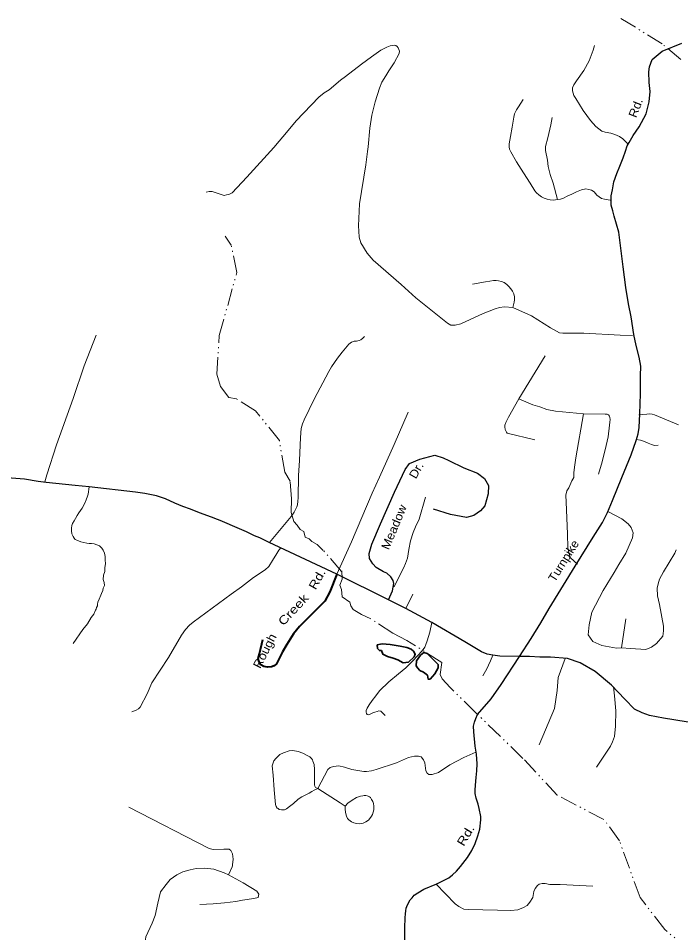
# Model space of a CAD drawing. Extents: x 269605 to 313519, y 160546 to 199228.
# Drawn here: x 279618 to 281176, y 179674 to 181824 of the extents above; entities that cross this region are included whole.
import ezdxf
from ezdxf.enums import TextEntityAlignment as Align

# ---------------------------------------------------------------- set-up
doc = ezdxf.new("R2010")
doc.units = 0
doc.header["$LTSCALE"] = 8
doc.linetypes.add('DASH_DOUBLE_DOT', pattern=[9.2, 5, -1.2, 0.3, -1.2, 0.3, -1.2])
for name, color, linetype, lineweight in [('11', 7, 'Continuous', 40), ('32', 7, 'Continuous', 25), ('35', 7, 'Continuous', 13), ('59', 7, 'DASH_DOUBLE_DOT', 13), ('60', 7, 'Continuous', 40)]:
    doc.layers.add(name, color=color, linetype=linetype, lineweight=lineweight)

msp = doc.modelspace()

# ---------------------------------------------------------------- linework, layer by layer
at = {"layer": '32'}
msp.add_line((280489.441, 180456.177), (280367.562, 180517.25), dxfattribs=at)
for points in [[(280797.086, 180323.648), (280825.034, 180365.46), (280847.454, 180402.854), (280867.032, 180436.326), (280928.162, 180535.857), (280970.137, 180603.829), (280992.144, 180638.192), (281004.032, 180662.358), (281015.878, 180690.161), (281038.268, 180744.385), (281059.748, 180797.571), (281071.879, 180831.005), (281076.7, 180846.911), (281078.422, 180862.286), (281080.291, 180894.071), (281082.162, 180941.05), (281081.845, 180983.466), (281082.279, 181006.453), (281078.905, 181027.726), (281071.886, 181055.101), (281065.902, 181080.57), (281059.651, 181122.4), (281053.556, 181152.529), (281047.691, 181191.115), (281041.152, 181240.194), (281030.875, 181321.059), (281020.186, 181359.234), (281016.628, 181371.308), (281013.113, 181384.757), (281012.765, 181396.437), (281012.6, 181406.887), (281015.829, 181420.81), (281018.719, 181439.445), (281026.193, 181459.077), (281033.199, 181476.839), (281040.672, 181496.471), (281046.291, 181512.085), (281050.481, 181524.049), (281055.152, 181531.995), (281064.495, 181548.355), (281078.975, 181568.922), (281095.426, 181599.41), (281102.499, 181627.64), (281104.176, 181652.495), (281102.516, 181673.249), (281101.782, 181698.421), (281102.716, 181710.574), (281109.255, 181727.401), (281133.1, 181746.895), (281179.321, 181766.198)], [(280489.441, 180456.177), (280498.395, 180477.68), (280501.977, 180494.703), (280499.682, 180502.131), (280494.689, 180510.34), (280485.416, 180518.906), (280477.214, 180522.475), (280460.451, 180532.469), (280451.892, 180541.035), (280444.76, 180553.883), (280443.69, 180565.662), (280450.043, 180587.884), (280470.638, 180635.37), (280503.32, 180709.735), (280528.392, 180763.493), (280538.241, 180776.933), (280562.417, 180787.685), (280598.234, 180796.644), (280617.933, 180790.372), (280631.364, 180784.101), (280666.285, 180767.077), (280698.52, 180754.534), (280714.638, 180741.99), (280724.488, 180725.863), (280723.592, 180706.151), (280715.533, 180677.481), (280705.684, 180665.833), (280689.566, 180655.082), (280672.554, 180650.602), (280635.204, 180657.031), (280594.547, 180669.881)], [(280367.562, 180517.25), (280208.396, 180591.505), (280186.416, 180602.782), (280174.206, 180607.428), (280155.114, 180616.425), (280133.161, 180625.773), (280122.417, 180630.447), (280109.339, 180636.056), (280092.99, 180643.068), (280086.918, 180645.405), (280072.905, 180651.014), (280044.515, 180661.182), (280023.495, 180669.595), (280005.722, 180676.012), (279986.571, 180683.598), (279964.64, 180693.901), (279943.154, 180700.913), (279915.595, 180706.989), (279893.816, 180709.714), (279784.781, 180722.297), (279752.182, 180725.416), (279683.506, 180732.344), (279665.45, 180734.707), (279633.153, 180740.157), (279582.326, 180744.685)], [(280797.086, 180323.648), (280750.96, 180323.898), (280734.156, 180326.125), (280721.15, 180328.844), (280707.777, 180334.521), (280668.872, 180358.04), (280591.188, 180403.485), (280530.25, 180436.188), (280489.441, 180456.177)], [(280698.812, 180186.964), (280730.451, 180223.758), (280753.938, 180257.133), (280797.086, 180323.648)], [(281239.39, 180164.079), (281189.026, 180169.565), (281135.92, 180178.541), (281102.759, 180184.774), (281085.556, 180190.758), (281067.355, 180199.484), (281045.29, 180222.921), (281013.625, 180256.081), (280974.855, 180287.995), (280939.7, 180308.439), (280909.781, 180318.662), (280870.013, 180321.903), (280845.206, 180321.903), (280821.021, 180323.149), (280797.086, 180323.648)], [(280527.391, 179654.302), (280527.803, 179685.247), (280528.298, 179708.981), (280528.71, 179717.964), (280529.616, 179725.381), (280531.017, 179731.355), (280533.655, 179739.432), (280540.083, 179751.01), (280544.45, 179755.79), (280549.746, 179761.898), (280557.718, 179767.78), (280572.058, 179776.104), (280602.768, 179788.832), (280631.261, 179802.829), (280639.552, 179809.398), (280648.947, 179818.628), (280658.424, 179829.218), (280674.863, 179850.287), (280684.795, 179867.209), (280692.789, 179883.814), (280699.011, 179901.366), (280703.997, 179917.191), (280706.304, 179938.782), (280706.057, 179947.27), (280702.596, 179965.607), (280699.629, 179975.785), (280695.426, 179989.877), (280693.283, 180000.714), (280692.706, 180008.996), (280693.448, 180020.78), (280695.508, 180038.87), (280697.074, 180054.239), (280697.512, 180070.927), (280695.964, 180093.467), (280692.954, 180112.547), (280689.74, 180146.333), (280689.41, 180159.189), (280691.306, 180169.037), (280694.355, 180177.525), (280698.812, 180186.964)]]:
    msp.add_lwpolyline(points, dxfattribs=at)
at = {"layer": '32', "lineweight": 40}
msp.add_lwpolyline([(280367.562, 180517.25), (280351.098, 180475.505), (280339.601, 180453.127), (280303.128, 180417.443), (280279.623, 180393.925), (280265.642, 180376.286), (280250.242, 180351.551), (280240.111, 180334.52), (280225.522, 180305.73), (280220.051, 180301.472), (280213.567, 180299.04), (280204.651, 180298.229), (280195.736, 180299.445), (280188.846, 180303.905), (280184.794, 180310.799), (280182.362, 180318.503), (280186.01, 180329.452), (280193.304, 180363.107)], dxfattribs=at)
at = {"layer": '35'}
for p, q in [((280795.344, 180929.016), (280857.906, 181030.375)), ((280530.25, 180436.188), (280546.344, 180470.078)), ((281037.094, 180343.485), (281047.375, 180412.031))]:
    msp.add_line(p, q, dxfattribs=at)
for points in [[(280781.219, 181144.547), (280761.812, 181145.766), (280749.906, 181143.875), (280739.75, 181140.719), (280711.875, 181130.188), (280658.969, 181105.781), (280646.062, 181102.438), (280636.031, 181102.922), (280627.812, 181106.985), (280553.75, 181166.985), (280518.875, 181198.078), (280453.344, 181255.453), (280439, 181271.719), (280423.719, 181296.578), (280420.344, 181309.969), (280418.938, 181323.375), (280418.438, 181336.266), (280420.812, 181387.906), (280435.594, 181479.547), (280439.969, 181510.828), (280441.375, 181522.281), (280445.219, 181566.281), (280449.531, 181596.406), (280457.656, 181627.953), (280468.156, 181660), (280473.438, 181673.875), (280482.5, 181688.688), (280490.156, 181701.125), (280502.625, 181719.688), (280514.438, 181741.281), (280514.75, 181746.797), (280513.438, 181750.703), (280511.438, 181754.891), (280509.625, 181757.703), (280506.625, 181760.516), (280502.438, 181761.5), (280498.219, 181760.703), (280493.031, 181759.312), (280485.438, 181756.297), (280471, 181749.094), (280448.781, 181733.5), (280425.562, 181716.328), (280388.25, 181687.219), (280376, 181678.86), (280349.688, 181655.938), (280338.031, 181648.922), (280325.125, 181639.25), (280272, 181582.906), (280253.031, 181560.344), (280219.5, 181520.86), (280155.781, 181450.547), (280121.312, 181413.844), (280113.906, 181410.297), (280108.094, 181409.016), (280102.312, 181407.719), (280073.969, 181417.375), (280067.188, 181417.235), (280060.219, 181415.094)], [(281052.656, 181528.062), (281040.625, 181541.031), (281032.281, 181546.266), (281021.5, 181550.906), (281012.25, 181553.985), (280998.656, 181556.469), (280991.25, 181559.25), (280983.531, 181564.172), (280976.438, 181570.047), (280964.062, 181583.625), (280946.656, 181607.25), (280929.812, 181635.781), (280925.188, 181642.875), (280921.688, 181653.766), (280922.125, 181661.094), (280924.906, 181667.891), (280931.156, 181677.031), (280948.406, 181702), (280961.312, 181724.406), (280970.781, 181749.391), (280973.625, 181760.219)], [(280886.969, 181397.891), (280876.969, 181396.953), (280869.406, 181397.641), (280862.188, 181399.203), (280855.125, 181401.438), (280848.906, 181404.781), (280842.75, 181409.172), (280837.406, 181413.985), (280833.406, 181418.562), (280822.125, 181436.844), (280807, 181460.922), (280789.812, 181486.875), (280776.75, 181509.922), (280773.625, 181516.969), (280772.938, 181521.953), (280773.281, 181529.344), (280776.406, 181546.703), (280780.344, 181568.375), (280784.125, 181591.938), (280785.844, 181600.016), (280787.906, 181604.469), (280790.375, 181609.188), (280794.594, 181615.844), (280805.781, 181633.547)], [(280886.969, 181397.891), (280876.469, 181436.656), (280869.594, 181457.344), (280864.406, 181475.422), (280862.688, 181490.953), (280858.375, 181513.328), (280858.375, 181522.828), (280863.531, 181543.485), (280870.625, 181573.891), (280873.844, 181590.969)], [(281010.375, 181396.781), (280997.062, 181398.766), (280990.188, 181400.485), (280979, 181408.235), (280972.906, 181415.875), (280966.375, 181420.188), (280960.031, 181422.031), (280953.156, 181422.891), (280942.812, 181421.172), (280931.625, 181415.985), (280920.406, 181410.828), (280909.219, 181405.672), (280900.594, 181401.36), (280893.656, 181399.203), (280886.969, 181397.891)], [(280781.219, 181144.547), (280784.281, 181156.781), (280785.375, 181162.36), (280785.375, 181169.438), (280783.531, 181176.516), (280780.562, 181182.469), (280776.844, 181188.062), (280772.344, 181193.641), (280767.406, 181198.297), (280761.469, 181202.812), (280755.031, 181205.422), (280747.656, 181206.985), (280742.094, 181207.578), (280736.156, 181207.578), (280727.812, 181206.375), (280717.469, 181204.5), (280686.812, 181199.25)], [(281063.344, 181078.047), (281033.75, 181078.735), (280948.844, 181083.485), (280899.156, 181083.516), (280891.562, 181084.922), (280884.531, 181088.344), (280870.25, 181096.094), (280825.219, 181124.297), (280781.219, 181144.547)], [(279680.469, 180734.016), (279685.344, 180750.953), (279708.062, 180820.828), (279747.469, 180929.953), (279773.625, 181006.703), (279801.156, 181078.75)], [(280209.188, 180591.281), (280259.781, 180652.828), (280267.031, 180663), (280271.125, 180670.453), (280273.094, 180675.531), (280274.656, 180680.235), (280276.031, 180688.656), (280276.625, 180696.703), (280277.594, 180749.188), (280279.75, 180784.641), (280281.719, 180838.297), (280283.5, 180859.594), (280286.625, 180870.516), (280290.375, 180879.75), (280314.438, 180928.188), (280348.438, 180993.703), (280354.906, 181004.391), (280368.875, 181025.156), (280379.844, 181039.062), (280395.562, 181058.188), (280401.969, 181062.36), (280408.25, 181064.719), (280414.125, 181065.188), (280420.188, 181066.281), (280424.25, 181068.281), (280428.562, 181072.141), (280432.938, 181076.078)], [(280795.344, 180929.016), (280771.625, 180885.891), (280765.156, 180874.016), (280763, 180867.531), (280763, 180863.235), (280763.344, 180857.172), (280766.781, 180850.828), (280768.375, 180848.672), (280833.094, 180833.047)], [(280948.062, 180894.25), (280881.594, 180900), (280861.125, 180904.485), (280844.969, 180910.141), (280828.781, 180915.547), (280795.344, 180929.016)], [(280367.562, 180517.25), (280402.344, 180592.891), (280450.375, 180707.656), (280467.812, 180744.906), (280502.031, 180822.156), (280535.562, 180898.141)], [(280933.344, 180540.188), (280917.375, 180555.516), (280914.188, 180564.469), (280911, 180578.531), (280910.344, 180611.75), (280907.156, 180686.547), (280906.5, 180702.516), (280908.438, 180712.735), (280912.875, 180719.766), (280920.438, 180736.516), (280924.75, 180744.61), (280925.031, 180755.562), (280926.969, 180768.344), (280929.531, 180790.703), (280948.062, 180894.25)], [(280948.062, 180894.25), (280998.531, 180893.625), (281003.656, 180893.11), (281006.812, 180891.406), (281009.25, 180888.719), (281010, 180885.078), (281010.469, 180880.453), (281010, 180874.375), (281009.25, 180867.328), (281005.844, 180839.61), (281001, 180819.688), (280991.75, 180781.016), (280982.781, 180751.844)], [(281077.969, 180891.406), (281087.625, 180892.125), (281096.625, 180893.312), (281103.469, 180893.766), (281109.156, 180893.312), (281114.562, 180891.891), (281171.5, 180868.516)], [(281071.344, 180833.312), (281081.969, 180832.125), (281091.188, 180828.812), (281099.938, 180825.266), (281107.719, 180821.719), (281114.562, 180819.36), (281123.094, 180820.078)], [(279784.781, 180722.297), (279782.5, 180705), (279780.844, 180700.016), (279778.125, 180691.485), (279773.812, 180682.578), (279768.75, 180672.312), (279764.812, 180666.906), (279761.062, 180661.062), (279757.094, 180655.016), (279752.5, 180647.735), (279749.594, 180642.312), (279745.844, 180635.875), (279744.375, 180631.078), (279743.344, 180625.031), (279743.562, 180619), (279744.594, 180612.11), (279747.281, 180605.656), (279749.406, 180601.844), (279752.312, 180598.375), (279756.312, 180596.61), (279765.469, 180593.016), (279772.312, 180591.312), (279779.594, 180590.016), (279785.344, 180589.235), (279790.531, 180588.969), (279796.531, 180587.938), (279803.031, 180585.844), (279809.031, 180583.5), (279814.938, 180578.203), (279818.156, 180573.094), (279820.75, 180566.078), (279822.312, 180558.266), (279822.844, 180550.453), (279823.094, 180541.328), (279821.781, 180532.735), (279821.812, 180523.172), (279818.719, 180514.797), (279818.281, 180504.641), (279820.062, 180497.156), (279821.375, 180490.516), (279818.281, 180484.344), (279817.406, 180478.61), (279814.312, 180471.562), (279812.125, 180467.578), (279808.156, 180458.328), (279805.5, 180451.281), (279804.625, 180446.422), (279804.625, 180442.438), (279802.406, 180438.469), (279801.531, 180434.953), (279800.188, 180432.297), (279795.781, 180423.047), (279790.062, 180414.656), (279781.25, 180400.094), (279769.781, 180386.438), (279747.281, 180353.781)], [(280502.094, 180487.266), (280517.75, 180518.969), (280525.125, 180532.375), (280529.156, 180541.75), (280533.844, 180554.485), (280536.531, 180575.266), (280541.219, 180595.391), (280547.25, 180614.844), (280552.625, 180628.25), (280561.344, 180646.375), (280576.094, 180698)], [(281004.812, 180664.391), (281037.906, 180646.812), (281052.875, 180635.406), (281059.969, 180626.312), (281064.375, 180614.328), (281063.125, 180602.688), (281047.375, 180566.438), (281031.125, 180539.531), (281019.625, 180521), (280993.781, 180478.188), (280967, 180427.781), (280960.719, 180397.844), (280958.406, 180374.547), (280969.625, 180358.641), (280990.656, 180349), (281025.312, 180342.688), (281037.094, 180343.485)], [(280236.188, 180578.766), (280231.375, 180573.5), (280226.469, 180565.656), (280216.094, 180548.812), (280207.281, 180535.094), (280199.062, 180527.141), (280171.25, 180508.86), (280143.406, 180487.516), (280119.344, 180470.266), (280029.438, 180404.266), (280020.812, 180397.016), (280011.438, 180386.828), (280002, 180373.703), (279971.469, 180320.625), (279932.469, 180261.078), (279921.312, 180235.438), (279905.062, 180204.297), (279901.156, 180200.375), (279895.656, 180197.25), (279885.281, 180193.125)], [(281037.094, 180343.485), (281058.656, 180342.125), (281094.656, 180339.547), (281107.562, 180345.078), (281119.844, 180353.719), (281134.031, 180371.062), (281135.688, 180383.688), (281135.594, 180394.703), (281126.156, 180445.766), (281121.438, 180465.61), (281120.969, 180484.078), (281123, 180493.969), (281126.156, 180505.047), (281135.875, 180522.812), (281162.375, 180566.453), (281165.562, 180574.328)], [(280591.188, 180403.485), (280586.094, 180380.75), (280580, 180360.391), (280577.125, 180351.891), (280574.344, 180345.516), (280570.625, 180340), (280560.688, 180328.219), (280543.938, 180310.578), (280529.906, 180296.516), (280512.969, 180282.375), (280490.219, 180263.906), (280467.938, 180242.375), (280458.906, 180231.156), (280451.031, 180220.125), (280443.875, 180209.875), (280441.219, 180205.953), (280438.688, 180201.453), (280436.656, 180196.438), (280436.281, 180192.641), (280437.219, 180188.969), (280439.219, 180186.531), (280443.031, 180186.25), (280447.531, 180188.156), (280451.938, 180190.578), (280457.125, 180192.688), (280462.406, 180194.235), (280466.594, 180195.453), (280471, 180194.562), (280476.062, 180190.344), (280481.5, 180184.469)], [(280734.156, 180326.125), (280728.688, 180313.188), (280724.156, 180302.61), (280720.062, 180294), (280711.25, 180277.547)], [(280905, 180318.406), (280888.094, 180273.75), (280885.812, 180242.969), (280879.344, 180201.344), (280843.094, 180115.391)], [(281018.594, 180251.562), (281020.531, 180230.938), (281023.469, 180195.688), (281022.75, 180159.562), (281020.281, 180134.781), (281016.281, 180122.61), (281011.312, 180112.719), (280978.125, 180062.985)], [(280694.219, 180098.641), (280666.125, 180086.047), (280633.031, 180068.391), (280606.375, 180050.203), (280591.719, 180045.375), (280584.25, 180045.375), (280580.344, 180048.812), (280577.219, 180054.61), (280574.281, 180073.235), (280571.75, 180080.328), (280566.281, 180086.938), (280559.688, 180088.828), (280550.438, 180088.906), (280536.188, 180086.016), (280507.594, 180073.188), (280460, 180057.297), (280448.844, 180054.406), (280437.594, 180052.891), (280431.031, 180053), (280416.781, 180055.266), (280403.219, 180057.797), (280385.562, 180062.656), (280372.344, 180065.735), (280366.094, 180065.594), (280359.438, 180064.891), (280351.719, 180062.078), (280346.75, 180057.797), (280322.594, 180012.531)], [(280322.594, 180012.531), (280375.781, 179979.11), (280387.062, 179971.203), (280393.656, 179978.047), (280403.344, 179985.406), (280413.625, 179991.5), (280422.875, 179994.875), (280428.781, 179995.906), (280432.156, 179996.344), (280435.719, 179996.141), (280439.281, 179995.5), (280441.188, 179994.672), (280444.531, 179992.985), (280446.438, 179991.297), (280449.375, 179987.11), (280452.094, 179982.266), (280453.781, 179977.422), (280454.406, 179971.125), (280454.719, 179962.516), (280453.375, 179956.812), (280451.281, 179951.828), (280449.375, 179947.781), (280445.375, 179942.312), (280441.812, 179938.312), (280435.906, 179934.125), (280429.625, 179931.375), (280420.375, 179929.922), (280414.062, 179930.547), (280407.531, 179932.219), (280401.844, 179934.547), (280395.75, 179939.156), (280392.812, 179942.531), (280390.312, 179947.781), (280387.781, 179956.61), (280386.938, 179964.812), (280387.062, 179971.203)], [(280112.531, 179809.438), (280121.156, 179828.328), (280122.094, 179830.906), (280122.531, 179833.469), (280124, 179846.5), (280122.219, 179858.844), (280118.25, 179867.219), (280114.281, 179869.875), (280101.938, 179869.875), (280076.781, 179869.438), (280067.094, 179871.641), (279878.25, 179969.078)], [(279920.031, 179519.438), (279914.531, 179590.438), (279912.719, 179623.719), (279914.906, 179639.156), (279918.281, 179663.61), (279932.906, 179695.844), (279940.219, 179714.156), (279946.844, 179742.703), (279952.688, 179769.812), (279965.875, 179786.656), (279975.406, 179799.125), (279991.531, 179810.11), (280005.438, 179816.703), (280022.281, 179821.828), (280036.938, 179824.766), (280056.938, 179825.766), (280078.125, 179822.688), (280102.812, 179814.297), (280112.531, 179809.438)], [(280112.531, 179809.438), (280147.375, 179790.906), (280179.125, 179771.062), (280184.406, 179764.016), (280182.656, 179756.5), (280172.5, 179753.86), (280146.062, 179749.891), (280129.719, 179747.25), (280103.25, 179744.156), (280076.969, 179741.547), (280045.469, 179740.172)], [(280600.594, 179788.469), (280645.625, 179741.547), (280654.562, 179735.125), (280666.344, 179728.938), (280676.75, 179727.875), (280745.156, 179727.016), (280777.188, 179725.562), (280793.5, 179727.344), (280806.844, 179732.766), (280815.156, 179737.969), (280821.625, 179745.719), (280828.219, 179756.047), (280831.094, 179770.375), (280834.188, 179777.703), (280839.656, 179784.594), (280843.844, 179787.406), (280850.906, 179789.422), (280857.875, 179789.422), (280868.938, 179787.328), (280892.812, 179786.938), (280969.594, 179782.766)]]:
    msp.add_lwpolyline(points, dxfattribs=at)
msp.add_lwpolyline([(280322.594, 180012.531), (280314.25, 180008.594), (280308.75, 180005.812), (280302.844, 180002.016), (280294.438, 179998.016), (280284.969, 179993.203), (280276.969, 179987.938), (280265.844, 179977.641), (280256.531, 179970.156), (280249.438, 179965.235), (280244.406, 179962.906), (280237.438, 179962.281), (280231.562, 179963.766), (280229.469, 179965.438), (280227.156, 179966.906), (280224.625, 179970.078), (280223.156, 179975.11), (280220.438, 180009.375), (280217.5, 180044.062), (280215.812, 180066.141), (280219.156, 180077.703), (280224.25, 180083.312), (280229.25, 180088.844), (280233.812, 180092.625), (280241.938, 180096.5), (280255.656, 180101.422), (280264.156, 180101.875), (280276.562, 180099.578), (280287.719, 180095.578), (280297.812, 180090.735), (280303.688, 180087.375), (280307.938, 180083.375), (280310.219, 180080.453), (280311.469, 180077.281), (280314.25, 180069.438), (280315.188, 180057.391), (280315.219, 180021.406), (280316.062, 180018.156), (280317.719, 180015.312)], close=True, dxfattribs=at)
at = {"layer": '59'}
for points in [[(281176.938, 181727.578), (281132.531, 181764.469), (281035.531, 181824.422)], [(280131.344, 180929.391), (280113.75, 180932.75), (280094.312, 180958.141), (280085.25, 180987.328), (280091.156, 181078.235), (280132.281, 181226.422), (280119.375, 181290.703), (280104.906, 181312)], [(281200.812, 179629.625), (281139.156, 179680.875), (281080.844, 179756.062), (281032.281, 179890.062), (280995.906, 179939.812), (280886.156, 179997.031), (280805.375, 180083.656), (280695.57, 180190.218), (280634.02, 180250.178), (280615.378, 180270.858), (280610.921, 180280.996), (280614.753, 180309.453), (280532.08, 180361.016), (280499.273, 180378.516), (280447.805, 180411.767), (280425.313, 180422.107), (280405.861, 180433.866), (280400.188, 180442.787), (280397.756, 180450.897), (280379.924, 180463.467), (280378.314, 180480.63), (280374.656, 180491.446), (280379.924, 180505.233), (280379.114, 180525.102), (280378.875, 180523.328), (280335.346, 180572.95), (280321.162, 180586.331), (280308.599, 180594.036), (280302.115, 180599.713), (280293.199, 180604.173), (280289.552, 180617.554), (280281.042, 180621.609), (280274.355, 180631.949), (280266.25, 180640.87), (280259.766, 180661.956), (280260.982, 180694.395), (280257.74, 180735.756), (280244.906, 180757.078), (280232.344, 180831.344), (280176.438, 180901.469), (280131.344, 180929.391)]]:
    msp.add_lwpolyline(points, dxfattribs=at)
at = {"layer": '60', "lineweight": 35}
for points in [[(280462.192, 180350.74), (280474.35, 180353.173), (280493.397, 180351.145), (280516.496, 180347.901), (280532.301, 180344.658), (280542.433, 180340.197), (280547.701, 180335.737), (280552.159, 180328.843), (280549.322, 180322.356), (280535.948, 180309.785), (280523.791, 180308.568), (280511.228, 180315.057), (280500.286, 180319.517), (280486.912, 180323.166), (280475.565, 180328.438), (280472.323, 180337.359), (280467.866, 180337.359), (280463.408, 180341.819)], [(280554.996, 180313.029), (280564.722, 180326.41), (280572.421, 180332.898), (280580.122, 180330.06), (280605.653, 180304.514), (280605.653, 180296.404), (280598.358, 180282.211), (280587.011, 180269.641), (280582.553, 180269.641), (280580.527, 180279.373), (280571.611, 180286.267), (280562.696, 180290.727), (280557.022, 180296.404), (280553.78, 180301.675)]]:
    msp.add_lwpolyline(points, close=True, dxfattribs=at)

# ---------------------------------------------------------------- texts
at = {"layer": '11'}
for s, rotation, width, p in [('Rd.', 69.013, 1.1, (281079.767, 181610.261)), ('Dr.', 60.313, 1.1, (280563.196, 180756.45)), ('Meadow', 67.213, 1.1, (280511.182, 180623.849)), ('Turnpike', 57.901, 1.05, (280909.314, 180543.062)), ('Rd.', 60.504, 1.2, (280329.838, 180500.264)), ('Creek', 46.884, 1.25, (280272.351, 180426.59)), ('Rough', 63.062, 1.1, (280206.947, 180331.887)), ('Rd.', 58.968, 1.25, (280679.18, 179897.5))]:
    msp.add_text(s, height=20, rotation=rotation, dxfattribs=dict(at, width=width)).set_placement(p, align=Align.CENTER)

doc.saveas('drawing.dxf')
